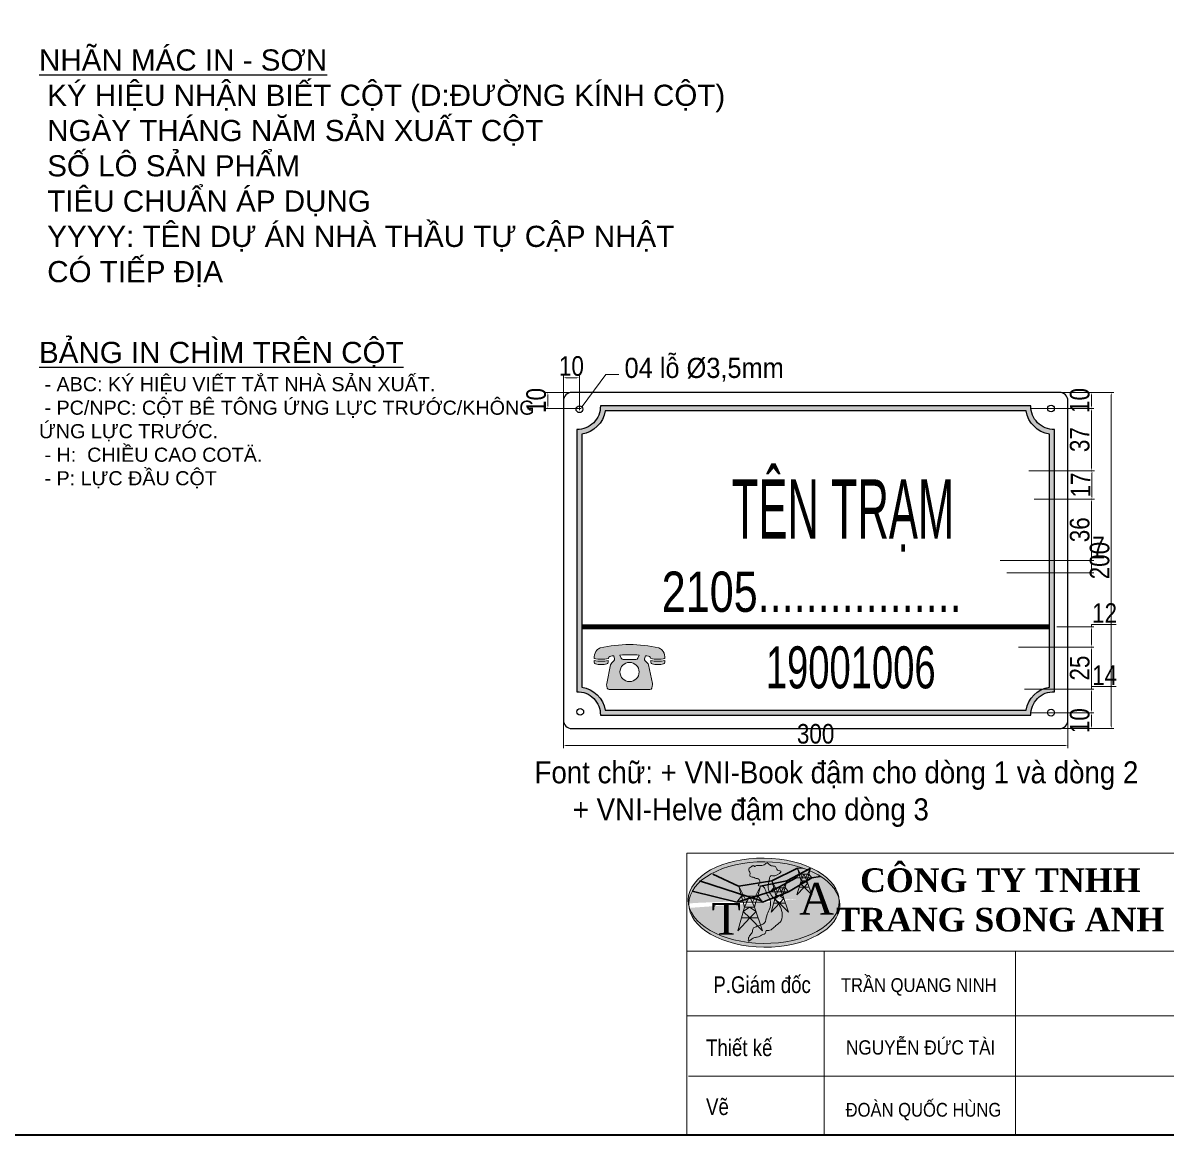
# Model space of a CAD drawing. Header units: millimetres. Extents: x 330554 to 656471, y 11007 to 130943.
# Drawn here: x 516710 to 523711, y 45325 to 52138 of the extents above; entities that cross this region are included whole.
import ezdxf
from ezdxf.enums import TextEntityAlignment as Align

# ---------------------------------------------------------------- set-up
doc = ezdxf.new("R2010")
doc.units = ezdxf.units.MM
doc.header["$LTSCALE"] = 6
for name, color, linetype, lineweight in [('Co ban', 3, 'Continuous', 13), ('DIM', 4, 'Continuous', 13), ('Duongcoban', 4, 'Continuous', 30), ('Khung', 7, 'Continuous', 20), ('Khung ten', 7, 'Continuous', 20), ('Netcoban', 4, 'Continuous', 25), ('netlonkhungten', 32, 'Continuous', 35), ('Text', 7, 'Continuous', 13)]:
    doc.layers.add(name, color=color, linetype=linetype, lineweight=lineweight)
doc.styles.get("Standard").update_dxf_attribs({"font": 'VHELVCN.TTF', "height": 120})
doc.styles.add('VN', font='VHELVEN.TTF')
doc.styles.add('VNI-Book', font='VBOOKMB.TTF')
doc.styles.add('VNI-HELVE', font='VHELVEN.TTF', dxfattribs={"width": 0.9})
doc.styles.add('VNI-Helve-B', font='VHELVEB.TTF', dxfattribs={"width": 0.8})
doc.styles.add('VNI-Time', font='VTIMESN.TTF', dxfattribs={"width": 0.9})
doc.dimstyles.new('D10', dxfattribs={"dimtxt": 15, "dimasz": 15, "dimexe": 5, "dimexo": 10, "dimgap": 5, "dimtad": 1, "dimtoh": 1, "dimdec": 0, "dimdsep": 46, "dimtxsty": 'VNI-HELVE', "dimcen": 250, "dimclrd": 256, "dimclre": 256, "dimclrt": 7, "dimadec": 0, "dimazin": 0, "dimtfac": 1, "dimtdec": 0, "dimtmove": 0, "dimatfit": 1, "dimfxl": 1, "dimtolj": 1, "dimtzin": 0, "dimlwd": -1, "dimlwe": -1, "dimarcsym": 0})
doc.dimstyles.new('ISO-5', dxfattribs={"dimtxt": 6, "dimasz": 15, "dimexe": 15, "dimexo": 15, "dimgap": 10, "dimtad": 1, "dimtoh": 1, "dimdec": 1, "dimlfac": 0.166667, "dimtxsty": 'Standard', "dimcen": 25, "dimclrd": 7, "dimclre": 7, "dimadec": 0, "dimazin": 0, "dimtfac": 1, "dimtdec": 1, "dimtmove": 0, "dimatfit": 3, "dimfxl": 1, "dimlwd": 0, "dimlwe": 0, "dimarcsym": 0})

# ---------------------------------------------------------------- blocks, each defined once
blk = doc.blocks.new('*D14')
at = {"layer": 'Defpoints', "color": 0, "transparency": 16777216}
for p in [(519924.9, 49874.4), (520071.6, 49874.4), (520143.7, 49776.6)]:
    blk.add_point(p, dxfattribs=at)
at = {"layer": 'Netcoban', "color": 7, "lineweight": 0, "transparency": 16777216}
for p, q in [((520056.6, 49874.4), (519909.9, 49874.4)), ((519924.9, 49791.6), (519924.9, 49859.4)), ((520128.7, 49776.6), (519909.9, 49776.6))]:
    blk.add_line(p, q, dxfattribs=at)
at = {"layer": 'Netcoban', "color": 7, "transparency": 16777216}
for points in [[(519922.4, 49859.4), (519927.4, 49859.4), (519924.9, 49874.4)], [(519922.4, 49791.6), (519927.4, 49791.6), (519924.9, 49776.6)]]:
    blk.add_solid(points, dxfattribs=at)
at = {"layer": 'Netcoban', "color": 0, "transparency": 16777216, "insert": (519853.6, 49825.5), "char_height": 120, "attachment_point": 5, "rotation": 90}
blk.add_mtext('10', dxfattribs=at)
blk = doc.blocks.new('*D15')
at = {"layer": 'Defpoints', "color": 0, "transparency": 16777216}
for p in [(520020.1, 49964.5), (520020.1, 49822.9), (520118, 49750.9)]:
    blk.add_point(p, dxfattribs=at)
at = {"layer": 'Netcoban', "color": 7, "lineweight": 0, "transparency": 16777216}
for p, q in [((520020.1, 49837.9), (520020.1, 49979.5)), ((520103, 49964.5), (520035.1, 49964.5)), ((520118, 49765.9), (520118, 49979.5))]:
    blk.add_line(p, q, dxfattribs=at)
at = {"layer": 'Netcoban', "color": 7, "transparency": 16777216}
for points in [[(520035.1, 49967), (520035.1, 49962), (520020.1, 49964.5)], [(520103, 49967), (520103, 49962), (520118, 49964.5)]]:
    blk.add_solid(points, dxfattribs=at)
at = {"layer": 'Netcoban', "color": 0, "transparency": 16777216, "insert": (520069, 50035.8), "char_height": 120, "attachment_point": 5}
blk.add_mtext('10', dxfattribs=at)
blk = doc.blocks.new('*D16')
at = {"layer": 'Defpoints', "color": 0, "transparency": 16777216}
for p in [(520020.1, 47866.7), (523108.9, 47866.7), (520020.1, 47711.6)]:
    blk.add_point(p, dxfattribs=at)
at = {"layer": 'Netcoban', "color": 7, "lineweight": 0, "transparency": 16777216}
for p, q in [((520020.1, 47851.7), (520020.1, 47696.6)), ((523108.9, 47851.7), (523108.9, 47696.6)), ((523093.9, 47711.6), (520035.1, 47711.6))]:
    blk.add_line(p, q, dxfattribs=at)
at = {"layer": 'Netcoban', "color": 7, "transparency": 16777216}
for points in [[(520035.1, 47714.1), (520035.1, 47709.1), (520020.1, 47711.6)], [(523093.9, 47714.1), (523093.9, 47709.1), (523108.9, 47711.6)]]:
    blk.add_solid(points, dxfattribs=at)
at = {"layer": 'Netcoban', "color": 0, "transparency": 16777216, "insert": (521564.5, 47782.9), "char_height": 120, "attachment_point": 5}
blk.add_mtext('300', dxfattribs=at)
blk = doc.blocks.new('*D17')
at = {"layer": 'Defpoints', "color": 0, "transparency": 16777216}
for p in [(523104.8, 49874.4), (523104.8, 47815.2), (523375.1, 47815.2)]:
    blk.add_point(p, dxfattribs=at)
at = {"layer": 'Netcoban', "color": 7, "lineweight": 0, "transparency": 16777216}
for p, q in [((523119.8, 49874.4), (523390.1, 49874.4)), ((523375.1, 49859.4), (523375.1, 47830.2)), ((523119.8, 47815.2), (523390.1, 47815.2))]:
    blk.add_line(p, q, dxfattribs=at)
at = {"layer": 'Netcoban', "color": 7, "transparency": 16777216}
for points in [[(523372.6, 49859.4), (523377.6, 49859.4), (523375.1, 49874.4)], [(523372.6, 47830.2), (523377.6, 47830.2), (523375.1, 47815.2)]]:
    blk.add_solid(points, dxfattribs=at)
at = {"layer": 'Netcoban', "color": 0, "transparency": 16777216, "insert": (523303.8, 48844.8), "char_height": 120, "attachment_point": 5, "rotation": 90}
blk.add_mtext('200', dxfattribs=at)
blk = doc.blocks.new('*D18')
at = {"layer": 'Defpoints', "color": 0, "transparency": 16777216}
for p in [(522864.7, 47913), (523053.3, 47815.2), (523253.4, 47815.2)]:
    blk.add_point(p, dxfattribs=at)
at = {"layer": 'Netcoban', "color": 7, "lineweight": 0, "transparency": 16777216}
for p, q in [((522879.7, 47913), (523268.4, 47913)), ((523253.4, 47898), (523253.4, 47830.2)), ((523068.3, 47815.2), (523268.4, 47815.2))]:
    blk.add_line(p, q, dxfattribs=at)
at = {"layer": 'Netcoban', "color": 7, "transparency": 16777216}
for points in [[(523250.9, 47898), (523255.9, 47898), (523253.4, 47913)], [(523250.9, 47830.2), (523255.9, 47830.2), (523253.4, 47815.2)]]:
    blk.add_solid(points, dxfattribs=at)
at = {"layer": 'Netcoban', "color": 0, "transparency": 16777216, "insert": (523182.1, 47864.1), "char_height": 120, "attachment_point": 5, "rotation": 90}
blk.add_mtext('10', dxfattribs=at)
blk = doc.blocks.new('*D19')
at = {"layer": 'Defpoints', "color": 0, "transparency": 16777216}
for p in [(522827.6, 48057.5), (523253.4, 48057.5), (522866.7, 47913)]:
    blk.add_point(p, dxfattribs=at)
at = {"layer": 'Netcoban', "color": 7, "lineweight": 0, "transparency": 16777216}
for p, q in [((522842.6, 48057.5), (523268.4, 48057.5)), ((523253.4, 48057.5), (523253.4, 48072.5)), ((523253.4, 48072.5), (523404.9, 48072.5)), ((523253.4, 47928), (523253.4, 48042.5)), ((522881.7, 47913), (523268.4, 47913))]:
    blk.add_line(p, q, dxfattribs=at)
at = {"layer": 'Netcoban', "color": 7, "transparency": 16777216}
for points in [[(523250.9, 48042.5), (523255.9, 48042.5), (523253.4, 48057.5)], [(523250.9, 47928), (523255.9, 47928), (523253.4, 47913)]]:
    blk.add_solid(points, dxfattribs=at)
at = {"layer": 'Netcoban', "color": 0, "transparency": 16777216, "insert": (523334.1, 48142.5), "char_height": 120, "attachment_point": 5}
blk.add_mtext('14', dxfattribs=at)
blk = doc.blocks.new('*D20')
at = {"layer": 'Defpoints', "color": 0, "transparency": 16777216}
for p in [(522791.6, 48314.9), (522878.6, 48057.5), (523253.4, 48057.5)]:
    blk.add_point(p, dxfattribs=at)
at = {"layer": 'Netcoban', "color": 7, "lineweight": 0, "transparency": 16777216}
for p, q in [((522806.6, 48314.9), (523268.4, 48314.9)), ((523253.4, 48299.9), (523253.4, 48072.5)), ((522893.6, 48057.5), (523268.4, 48057.5))]:
    blk.add_line(p, q, dxfattribs=at)
at = {"layer": 'Netcoban', "color": 7, "transparency": 16777216}
for points in [[(523250.9, 48299.9), (523255.9, 48299.9), (523253.4, 48314.9)], [(523250.9, 48072.5), (523255.9, 48072.5), (523253.4, 48057.5)]]:
    blk.add_solid(points, dxfattribs=at)
at = {"layer": 'Netcoban', "color": 0, "transparency": 16777216, "insert": (523182.1, 48186.2), "char_height": 120, "attachment_point": 5, "rotation": 90}
blk.add_mtext('25', dxfattribs=at)
blk = doc.blocks.new('*D21')
at = {"layer": 'Defpoints', "color": 0, "transparency": 16777216}
for p in [(523026.6, 48438.4), (523253.4, 48438.4), (522852.5, 48314.9)]:
    blk.add_point(p, dxfattribs=at)
at = {"layer": 'Netcoban', "color": 7, "lineweight": 0, "transparency": 16777216}
for p, q in [((523253.4, 48438.4), (523253.4, 48453.4)), ((523253.4, 48453.4), (523404.2, 48453.4)), ((523041.6, 48438.4), (523268.4, 48438.4)), ((523253.4, 48329.9), (523253.4, 48423.4)), ((522867.5, 48314.9), (523268.4, 48314.9))]:
    blk.add_line(p, q, dxfattribs=at)
at = {"layer": 'Netcoban', "color": 7, "transparency": 16777216}
for points in [[(523250.9, 48423.4), (523255.9, 48423.4), (523253.4, 48438.4)], [(523250.9, 48329.9), (523255.9, 48329.9), (523253.4, 48314.9)]]:
    blk.add_solid(points, dxfattribs=at)
at = {"layer": 'Netcoban', "color": 0, "transparency": 16777216, "insert": (523333.8, 48523.4), "char_height": 120, "attachment_point": 5}
blk.add_mtext('12', dxfattribs=at)
blk = doc.blocks.new('*D22')
at = {"layer": 'Defpoints', "color": 0, "transparency": 16777216}
for p in [(522678.9, 48846.1), (523253.4, 48846.1), (522721.3, 48769.8)]:
    blk.add_point(p, dxfattribs=at)
at = {"layer": 'Netcoban', "color": 7, "lineweight": 0, "transparency": 16777216}
for p, q in [((522693.9, 48846.1), (523268.4, 48846.1)), ((523253.4, 48846.1), (523253.4, 48861.1)), ((523253.4, 48861.1), (523329.3, 48861.1)), ((523253.4, 48784.8), (523253.4, 48831.1)), ((522736.3, 48769.8), (523268.4, 48769.8))]:
    blk.add_line(p, q, dxfattribs=at)
at = {"layer": 'Netcoban', "color": 7, "transparency": 16777216}
for points in [[(523250.9, 48831.1), (523255.9, 48831.1), (523253.4, 48846.1)], [(523250.9, 48784.8), (523255.9, 48784.8), (523253.4, 48769.8)]]:
    blk.add_solid(points, dxfattribs=at)
at = {"layer": 'Netcoban', "color": 0, "transparency": 16777216, "insert": (523296.4, 48931.1), "char_height": 120, "attachment_point": 5}
blk.add_mtext('7', dxfattribs=at)
blk = doc.blocks.new('*D23')
at = {"layer": 'Defpoints', "color": 0, "transparency": 16777216}
for p in [(522907.9, 49220.7), (522898.9, 48846.1), (523253.4, 48846.1)]:
    blk.add_point(p, dxfattribs=at)
at = {"layer": 'Netcoban', "color": 7, "lineweight": 0, "transparency": 16777216}
for p, q in [((522922.9, 49220.7), (523268.4, 49220.7)), ((523253.4, 49205.7), (523253.4, 48861.1)), ((522913.9, 48846.1), (523268.4, 48846.1))]:
    blk.add_line(p, q, dxfattribs=at)
at = {"layer": 'Netcoban', "color": 7, "transparency": 16777216}
for points in [[(523250.9, 49205.7), (523255.9, 49205.7), (523253.4, 49220.7)], [(523250.9, 48861.1), (523255.9, 48861.1), (523253.4, 48846.1)]]:
    blk.add_solid(points, dxfattribs=at)
at = {"layer": 'Netcoban', "color": 0, "transparency": 16777216, "insert": (523182.1, 49033.4), "char_height": 120, "attachment_point": 5, "rotation": 90}
blk.add_mtext('36', dxfattribs=at)
blk = doc.blocks.new('*D24')
at = {"layer": 'Defpoints', "color": 0, "transparency": 16777216}
for p in [(523053.3, 49874.4), (523253.4, 49874.4), (522864.7, 49776.6)]:
    blk.add_point(p, dxfattribs=at)
at = {"layer": 'Netcoban', "color": 7, "lineweight": 0, "transparency": 16777216}
for p, q in [((523068.3, 49874.4), (523268.4, 49874.4)), ((523253.4, 49791.6), (523253.4, 49859.4)), ((522879.7, 49776.6), (523268.4, 49776.6))]:
    blk.add_line(p, q, dxfattribs=at)
at = {"layer": 'Netcoban', "color": 7, "transparency": 16777216}
for points in [[(523250.9, 49859.4), (523255.9, 49859.4), (523253.4, 49874.4)], [(523250.9, 49791.6), (523255.9, 49791.6), (523253.4, 49776.6)]]:
    blk.add_solid(points, dxfattribs=at)
at = {"layer": 'Netcoban', "color": 0, "transparency": 16777216, "insert": (523182.1, 49825.5), "char_height": 120, "attachment_point": 5, "rotation": 90}
blk.add_mtext('10', dxfattribs=at)
blk = doc.blocks.new('*D25')
at = {"layer": 'Defpoints', "color": 0, "transparency": 16777216}
for p in [(522897.8, 49776.6), (523026.6, 49394.8), (523253.4, 49394.8)]:
    blk.add_point(p, dxfattribs=at)
at = {"layer": 'Netcoban', "color": 7, "lineweight": 0, "transparency": 16777216}
for p, q in [((522912.8, 49776.6), (523268.4, 49776.6)), ((523253.4, 49761.6), (523253.4, 49409.8)), ((523041.6, 49394.8), (523268.4, 49394.8))]:
    blk.add_line(p, q, dxfattribs=at)
at = {"layer": 'Netcoban', "color": 7, "transparency": 16777216}
for points in [[(523250.9, 49761.6), (523255.9, 49761.6), (523253.4, 49776.6)], [(523250.9, 49409.8), (523255.9, 49409.8), (523253.4, 49394.8)]]:
    blk.add_solid(points, dxfattribs=at)
at = {"layer": 'Netcoban', "color": 0, "transparency": 16777216, "insert": (523182.1, 49585.7), "char_height": 120, "attachment_point": 5, "rotation": 90}
blk.add_mtext('37', dxfattribs=at)
blk = doc.blocks.new('Dien thoai')
h = blk.add_hatch(color=256)
h.paths.add_polyline_path([(16.17, 10.84, 0.131236), (14.52, 11.9, 0.115364), (-14.52, 11.9, 0.131236), (-16.17, 10.84, 0.157666), (-17.5, 7.54, 0.051377), (-17.5, 6.73, 0.125415), (-10.5, 6.73, -0.119197), (-10.24, 7.34, -0.193234), (-9.33, 7.83, -0.006378), (-7.85, 8.05), (-7.43, 6.57, -0.278555), (-7.71, 5.57), (-8.79, 4.56, 0.152404), (-9.37, 3.52), (-11.32, -5.64, 0.116075), (-11.29, -7.02), (-11.02, -8.07, 0.320546), (-10.07, -8.75), (0, -8.75), (10.07, -8.75, 0.320546), (11.02, -8.07), (11.29, -7.02, 0.116075), (11.32, -5.64), (9.37, 3.52, 0.152404), (8.79, 4.56), (7.71, 5.57, -0.278555), (7.43, 6.57), (7.85, 8.05, -0.006596), (9.38, 7.82, -0.183656), (10.24, 7.34, -0.119197), (10.5, 6.73, 0.125415), (17.5, 6.73, 0.051377), (17.5, 7.54, 0.157666)])
h.paths.add_polyline_path([(4.75, 8.38), (4.07, 6.9, -0.312236), (3.13, 6.25), (0, 6.25), (-3.13, 6.25, -0.312236), (-4.07, 6.9), (-4.75, 8.38, -0.040436)], flags=16)
h.paths.add_polyline_path([(4.75, 0, -1), (-4.75, 0, -1)], flags=16)
h.paths.add_polyline_path([(-10.52, 5.04, 0.01637), (-10.53, 5.76, -0.1342), (-17.53, 5.76, 0.01637), (-17.54, 5.04, 0.135499), (-17.34, 4.39, 0.180876), (-16.9, 4.05, 0.125246), (-11.17, 4.05, 0.180876), (-10.73, 4.39, 0.135499)])
h.paths.add_polyline_path([(17.54, 5.04, 0.01637), (17.53, 5.76, -0.1342), (10.53, 5.76, 0.01637), (10.52, 5.04, 0.135499), (10.73, 4.39, 0.180876), (11.17, 4.05, 0.125246), (16.9, 4.05, 0.180876), (17.34, 4.39, 0.135499)])
for points in [[(-14.52, 11.9, 0.131236), (-16.17, 10.84, 3.889554)], [(-14.52, 11.9, -0.115364), (14.52, 11.9, -3.211231)], [(14.52, 11.9, -0.131236), (16.17, 10.84, -3.889554)], [(-17.54, 5.04, -0.01637), (-17.53, 5.76, 17.358054)], [(-17.53, 5.76, 0.1342), (-10.53, 5.76, 0.125415)], [(-17.5, 7.54, 0.051377), (-17.5, 6.73, -0.943689)], [(-16.17, 10.84, 0.157666), (-17.5, 7.54, 1.031137)], [(-17.5, 6.73, 0.125415), (-10.5, 6.73, -0.025755)], [(0, -8.75), (-10.07, -8.75, -0.320546), (-11.02, -8.07), (-11.29, -7.02, -0.116075), (-11.32, -5.64), (-9.37, 3.52, -0.152404), (-8.79, 4.56), (-7.71, 5.57, 0.278555), (-7.43, 6.57), (-7.85, 8.05)], [(-10.52, 5.04, 0.01637), (-10.53, 5.76, -17.358054)], [(-10.24, 7.34, 0.119197), (-10.5, 6.73, 0.157666)], [(-10.24, 7.34, -0.193234), (-9.33, 7.83, -0.249698)], [(-9.33, 7.83, -0.006378), (-7.85, 8.05, -0.006378)], [(-4.75, 8.38, -0.040436), (4.75, 8.38)], [(0, 6.25), (-3.13, 6.25, -0.312236), (-4.07, 6.9), (-4.75, 8.38)], [(4.75, 8.38), (4.07, 6.9, -0.312236), (3.13, 6.25), (0, 6.25)], [(0, -8.75), (10.07, -8.75, 0.320546), (11.02, -8.07), (11.29, -7.02, 0.116075), (11.32, -5.64), (9.37, 3.52, 0.152404), (8.79, 4.56), (7.71, 5.57, -0.278555), (7.43, 6.57), (7.85, 8.05)], [(7.85, 8.05, -0.006596), (9.38, 7.82)], [(10.24, 7.34, 0.193234), (9.33, 7.83, 0.249698)], [(10.24, 7.34, -0.119197), (10.5, 6.73, -0.157666)], [(17.5, 6.73, -0.125415), (10.5, 6.73, 0.025755)], [(10.52, 5.04, -0.01637), (10.53, 5.76, 17.358054)], [(17.53, 5.76, -0.1342), (10.53, 5.76, -0.125415)], [(16.17, 10.84, -0.157666), (17.5, 7.54, -1.031137)], [(17.5, 7.54, -0.051377), (17.5, 6.73, 0.943689)], [(17.54, 5.04, 0.01637), (17.53, 5.76, -17.358054)], [(-17.34, 4.39, -0.135499), (-17.54, 5.04, -1.031137)], [(-16.9, 4.05, -0.180876), (-17.34, 4.39, -3.889554)], [(-11.17, 4.05, -0.125246), (-16.9, 4.05, -3.211231)], [(-11.17, 4.05, 0.180876), (-10.73, 4.39, 3.889554)], [(-10.73, 4.39, 0.135499), (-10.52, 5.04, 1.031137)], [(10.73, 4.39, -0.135499), (10.52, 5.04, -1.031137)], [(11.17, 4.05, -0.180876), (10.73, 4.39, -3.889554)], [(11.17, 4.05, 0.125246), (16.9, 4.05, 3.211231)], [(16.9, 4.05, 0.180876), (17.34, 4.39, 3.889554)], [(17.34, 4.39, 0.135499), (17.54, 5.04, 1.031137)]]:
    blk.add_lwpolyline(points, format="xyb")
blk.add_circle((0, 0), 4.75)
blk = doc.blocks.new('*D26')
at = {"layer": 'Defpoints', "color": 0, "transparency": 16777216}
for p in [(522855.7, 49394.8), (523256.5, 49394.8), (522888.1, 49220.7)]:
    blk.add_point(p, dxfattribs=at)
at = {"layer": 'Netcoban', "color": 7, "lineweight": 0, "transparency": 16777216}
for p, q in [((522870.7, 49394.8), (523271.5, 49394.8)), ((523256.5, 49235.7), (523256.5, 49379.8)), ((522903.1, 49220.7), (523271.5, 49220.7))]:
    blk.add_line(p, q, dxfattribs=at)
at = {"layer": 'Netcoban', "color": 7, "transparency": 16777216}
for points in [[(523254, 49379.8), (523259, 49379.8), (523256.5, 49394.8)], [(523254, 49235.7), (523259, 49235.7), (523256.5, 49220.7)]]:
    blk.add_solid(points, dxfattribs=at)
at = {"layer": 'Netcoban', "color": 0, "transparency": 16777216, "insert": (523186.5, 49307.7), "char_height": 120, "attachment_point": 5, "rotation": 90}
blk.add_mtext('17', dxfattribs=at)
blk = doc.blocks.new('COTLOGO')
at = {"layer": 'Khung'}
for p, q in [((31212.1, 146981.8), (31220.3, 146966)), ((31216.6, 146966), (31212.1, 146981.8)), ((31238.4, 146966.1), (31246.5, 146981.8)), ((31246.5, 146981.8), (31242.1, 146966.5)), ((31246.5, 146981.8), (31242.1, 146966.5)), ((31209, 146956.8), (31216.6, 146966)), ((31219.3, 146956.8), (31209, 146956.8)), ((31220.3, 146966), (31216.6, 146966)), ((31219.3, 146956.8), (31216.6, 146966)), ((31225, 146956.8), (31219.3, 146956.8)), ((31221.5, 146949), (31219.3, 146956.8)), ((31220.3, 146966), (31238.6, 146966.4)), ((31220.3, 146966), (31225, 146956.8)), ((31229.3, 146966.2), (31221.5, 146949)), ((31225, 146956.8), (31233.6, 146956.8)), ((31237.1, 146949), (31229.3, 146966.2)), ((31233.6, 146956.8), (31238.4, 146966.1)), ((31233.6, 146956.8), (31239.3, 146956.8)), ((31239.3, 146956.8), (31237.1, 146949)), ((31238.6, 146966.4), (31242.1, 146966.5)), ((31242.1, 146966.5), (31239.3, 146956.8)), ((31249.6, 146956.8), (31239.3, 146956.8)), ((31242.1, 146966.5), (31249.6, 146956.8)), ((31221.5, 146949), (31210.6, 146911.5)), ((31229.3, 146949), (31219.3, 146941.7)), ((31219.3, 146941.7), (31229.7, 146931.8)), ((31237.1, 146949), (31221.5, 146949)), ((31239.4, 146942.1), (31229.3, 146949)), ((31229.7, 146931.8), (31239.4, 146942.1)), ((31249.6, 146911.5), (31237.1, 146949)), ((31210.6, 146911.5), (31229.7, 146931.8)), ((31216.5, 146931.8), (31242.8, 146931.8)), ((31229.7, 146931.8), (31249.6, 146911.5))]:
    blk.add_line(p, q, dxfattribs=at)
blk.add_lwpolyline([(31237.1, 146949), (31229.3, 146966.2), (31221.5, 146949)], dxfattribs=at)
blk = doc.blocks.new('LOGOTRANGSONGANH')
at = {"layer": 'Duongcoban'}
h = blk.add_hatch(color=2, dxfattribs=at)
edge = h.paths.add_edge_path()
edge.add_ellipse((31307.7, 148603.9), major_axis=(-401.5, 4.4), ratio=0.565575, start_angle=-176.76663, end_angle=8.26912)
edge.add_line((30908.8, 148589.6), (30909.5, 148589.8))
edge.add_ellipse((31311, 148584), major_axis=(-401.5, 4.4), ratio=0.565575, start_angle=235.14402, end_angle=359.62254, ccw=False)
edge.add_line((31542.5, 148767.8), (31555.4, 148774.6))
edge.add_line((31555.4, 148774.6), (31556.7, 148777))
edge.add_line((31556.7, 148777), (31552.8, 148763.5))
edge.add_ellipse((31311, 148584), major_axis=(-401.5, 4.4), ratio=0.565575, start_angle=188.26912, end_angle=233.32082, ccw=False)
at = {"layer": 'Khung ten'}
h = blk.add_hatch(color=256, dxfattribs=at)
edge = h.paths.add_edge_path()
edge.add_ellipse((31311, 148584), major_axis=(-401.5, 4.4), ratio=0.565575, start_angle=188.26912, end_angle=359.62254, ccw=False)
edge.add_ellipse((31307.7, 148603.9), major_axis=(-401.5, 4.4), ratio=0.565575, start_angle=-176.76663, end_angle=8.26912)
edge.add_line((30908.8, 148589.6), (30909.5, 148589.8))
h = blk.add_hatch(color=256, dxfattribs=at)
edge = h.paths.add_edge_path()
edge.add_ellipse((31307.7, 148603.9), major_axis=(-401.5, 4.4), ratio=0.565575, start_angle=8.26912, end_angle=183.23337, ccw=False)
edge.add_ellipse((31311, 148584), major_axis=(-401.5, 4.4), ratio=0.565575, start_angle=3.23337, end_angle=188.26912)
h = blk.add_hatch(color=256, dxfattribs=at)
edge = h.paths.add_edge_path()
edge.add_ellipse((31307.7, 148603.9), major_axis=(-401.5, 4.4), ratio=0.565575, start_angle=8.26912, end_angle=183.23337, ccw=False)
edge.add_ellipse((31311, 148584), major_axis=(-401.5, 4.4), ratio=0.565575, start_angle=3.23337, end_angle=188.26912)
at = {"layer": 'Text'}
h = blk.add_hatch(color=256, dxfattribs=at)
h.set_gradient(color1=(0, 0, 255), one_color=1, tint=1)
edge = h.paths.add_edge_path()
edge.add_ellipse((31307.7, 148603.9), major_axis=(-401.5, 4.4), ratio=0.565575, start_angle=-176.76663, end_angle=8.26912)
edge.add_line((30908.8, 148589.6), (30909.5, 148589.8))
edge.add_ellipse((31311, 148584), major_axis=(-401.5, 4.4), ratio=0.565575, start_angle=235.14402, end_angle=359.62254, ccw=False)
edge.add_line((31542.5, 148767.8), (31555.4, 148774.6))
edge.add_line((31555.4, 148774.6), (31556.7, 148777))
edge.add_line((31556.7, 148777), (31552.8, 148763.5))
edge.add_ellipse((31311, 148584), major_axis=(-401.5, 4.4), ratio=0.565575, start_angle=188.26912, end_angle=233.32082, ccw=False)
edge = h.paths.add_edge_path()
edge.add_ellipse((31311, 148584), major_axis=(-401.5, 4.4), ratio=0.565575, start_angle=3.23337, end_angle=188.26912)
edge.add_ellipse((31307.7, 148603.9), major_axis=(-401.5, 4.4), ratio=0.565575, start_angle=8.26912, end_angle=183.23337, ccw=False)
h = blk.add_hatch(color=256, dxfattribs=at)
edge = h.paths.add_edge_path()
edge.add_spline(control_points=[(31279.9, 148791.4), (31283.4, 148791.8), (31295.3, 148793), (31313.1, 148790.9), (31323.4, 148810.8), (31337.4, 148796.4), (31350.8, 148787.1), (31371.9, 148791.4), (31374.9, 148771.1), (31385.9, 148763.4), (31413.3, 148762.3), (31371.5, 148729.4), (31343.7, 148741.8), (31332.6, 148703.2), (31327.1, 148670.8), (31343.4, 148638.6), (31359.3, 148619.3), (31378.1, 148601.9), (31395.9, 148574.6), (31407.7, 148541.4), (31408, 148495.7), (31374.7, 148474.5), (31353.3, 148453.3), (31335.3, 148442.5), (31318.6, 148447.2), (31320.8, 148426.5), (31298.6, 148424.6), (31285.2, 148413.6), (31273.9, 148411.1), (31264.6, 148408.4), (31254.7, 148408.1), (31243.9, 148400.6), (31237, 148393.9), (31223.3, 148386.5), (31227.5, 148398.4), (31225.2, 148405), (31230.4, 148409.7), (31231.6, 148422.1), (31250.3, 148432), (31246.5, 148457.6), (31270.8, 148467.7), (31291, 148473.3), (31320.7, 148486.8), (31319.7, 148524.4), (31341.9, 148559.4), (31348.7, 148603.4), (31326, 148635.2), (31316.7, 148659.3), (31308.4, 148685.3), (31269.6, 148678.7), (31287.9, 148696.8), (31287.8, 148710.2), (31280.9, 148721.7), (31266.5, 148721.2), (31255, 148730.6), (31227.7, 148731.3), (31240.1, 148753.8), (31222.9, 148768.5), (31235, 148781.8), (31243.7, 148784.8), (31248.4, 148791.4), (31256.5, 148792.8), (31258.4, 148783.2), (31263.4, 148790.3), (31270.6, 148791.3), (31276.6, 148791.4), (31279.9, 148791.4)], knot_values=[0, 0, 0, 0, 10.773567, 36.453253, 45.467944, 66.304528, 75.394476, 97.72162, 113.438285, 125.691122, 137.561709, 178.241766, 199.70113, 215.454863, 279.050772, 301.404412, 320.192795, 354.292474, 377.700084, 416.933464, 461.046809, 499.368775, 526.36929, 553.493597, 559.326846, 568.25424, 596.840814, 609.577735, 620.601304, 630.959304, 638.68193, 649.840298, 667.688051, 673.556752, 684.49326, 689.149317, 694.14707, 702.739777, 724.96225, 747.389868, 765.56329, 794.088827, 815.415753, 854.767285, 890.123291, 942.363889, 973.99518, 1003.178887, 1022.105113, 1049.27204, 1062.832724, 1076.02929, 1089.833819, 1096.09008, 1116.705884, 1137.436129, 1150.673139, 1174.702872, 1185.098835, 1197.262798, 1201.670622, 1209.468078, 1215.08546, 1219.532908, 1227.492771, 1237.449043, 1237.449043, 1237.449043, 1237.449043], degree=3, periodic=0)
at = {"color": 7}
blk.add_line((31487.9, 148776.7), (31513.4, 148779.4), dxfattribs=at)
at = {"layer": 'Duongcoban', "color": 2}
for p, q in [((31174.4, 148681.3), (31037.8, 148745.7)), ((31342.8, 148650.6), (31480.7, 148726.3)), ((31350.2, 148709.8), (31487, 148777)), ((31431.5, 148709.8), (31555.4, 148774.6)), ((31438.9, 148650.6), (31563, 148726.3)), ((31563, 148726.3), (31608.3, 148733.1)), ((31299.6, 148601.7), (30966.6, 148709.8)), ((31174.6, 148681.4), (31350.2, 148709.8)), ((31290.7, 148681.4), (31431.5, 148709.8)), ((31164.1, 148596.9), (30927.1, 148654.6)), ((31164.1, 148596.9), (31342.8, 148650.6)), ((31301.3, 148596.9), (31438.9, 148650.6))]:
    blk.add_line(p, q, dxfattribs=at)
at = {"layer": 'Text', "extrusion": (0, 0, -1)}
for centre in [(31307.7, 148603.9), (31311, 148584)]:
    blk.add_ellipse(centre, major_axis=(-401.5, 4.4), ratio=0.565575, dxfattribs=at)
at = {"layer": 'Text'}
blk.add_spline([(31279.9, 148791.4), (31290.6, 148792.2), (31315.7, 148797.8), (31321.7, 148804.6), (31340.1, 148794.9), (31347.9, 148790.2), (31369.8, 148785.5), (31377, 148771.6), (31386.9, 148764.4), (31398.5, 148761.6), (31366.2, 148736.9), (31344.7, 148736), (31338.1, 148721.7), (31334.8, 148658.2), (31344.7, 148638.2), (31356.3, 148623.4), (31379.5, 148598.4), (31392.4, 148578.8), (31405.1, 148541.8), (31400.7, 148497.9), (31372.9, 148471.5), (31352.4, 148454), (31326.7, 148445.2), (31320.9, 148445.5), (31318.8, 148436.8), (31295.3, 148420.6), (31284.3, 148414.1), (31273.7, 148410.9), (31263.6, 148408.7), (31256, 148407.5), (31246.3, 148402), (31232, 148391.3), (31226.5, 148389.2), (31226.4, 148400.1), (31226.2, 148404.8), (31228.9, 148408.9), (31231.9, 148417), (31245.7, 148434.4), (31251.4, 148456.1), (31266.8, 148465.7), (31293.7, 148475), (31312.1, 148485.9), (31323.5, 148523.5), (31337.3, 148556.1), (31341.5, 148608.2), (31326.9, 148636.2), (31315.6, 148663.2), (31305.1, 148678.9), (31278.7, 148685.3), (31285.7, 148696.9), (31286.5, 148710.1), (31278, 148720.9), (31271.7, 148721.7), (31252.3, 148728.7), (31233, 148736.2), (31235.1, 148749.2), (31228.4, 148772.3), (31234.8, 148780.4), (31245, 148787.1), (31248.1, 148790.2), (31255.9, 148790.2), (31259, 148785.5), (31262.5, 148788.4), (31270, 148791), (31279.9, 148791.4)], degree=3, dxfattribs=at)
at = {"layer": 'Duongcoban', "color": 2}
for p, xscale, yscale, zscale in [((-31811.2, -149302), 2.028000000002066, 2.028000000005704, 2.028000000000612), ((-74322.4, -348117), 3.380000000001019, 3.380000000004657, 3.380000000001019), ((-42497.7, -199049.1), 2.366000000001804, 2.36600000000908, 2.366000000000713)]:
    blk.add_blockref('COTLOGO', p, dxfattribs=dict(at, xscale=xscale, yscale=yscale, zscale=zscale))
at = {"layer": 'Text', "char_height": 169, "width": 2273.213, "attachment_point": 1}
for s, insert in [('{\\fTimes New Roman|b0|i0|c0|p18;A}', (31496.5, 148699.1)), ('{\\fTimes New Roman|b0|i0|c0|p18;T}', (31030.7, 148592.8))]:
    blk.add_mtext(s, dxfattribs=dict(at, insert=insert))

msp = doc.modelspace()

# ---------------------------------------------------------------- hatches: boundary and pattern name
h = msp.add_hatch(color=3)
h.paths.add_polyline_path([(523026.57, 49648.259, -0.43129597), (522882.768, 49792.061), (520246.308, 49792.061, -0.43129597), (520102.506, 49648.259), (520102.506, 48041.398, -0.43129597), (520246.308, 47897.597), (522882.768, 47897.597, -0.43129597), (523026.57, 48041.398)])
h.paths.add_polyline_path([(522995.682, 48070.222, 0.32448226), (522853.944, 47928.485), (520275.132, 47928.485, 0.32448226), (520133.394, 48070.222), (520133.394, 49619.435, 0.32448226), (520275.132, 49761.173), (522853.944, 49761.173, 0.32448226), (522995.682, 49619.435)], flags=16)

# ---------------------------------------------------------------- linework, layer by layer
msp.add_lwpolyline([(520071.618, 47815.229), (523057.458, 47815.229, 0.41421356), (523108.938, 47866.709), (523108.938, 49822.949, 0.41421356), (523057.458, 49874.429), (520071.618, 49874.429, 0.41421356), (520020.138, 49822.949), (520020.138, 47866.709, 0.41421356)], format="xyb", close=True)
at = {"color": 3}
for points in [[(522882.768, 47897.597, -0.43129597), (523026.57, 48041.398), (523026.57, 49648.259, -0.43129597), (522882.768, 49792.061), (520246.308, 49792.061, -0.43129597), (520102.506, 49648.259), (520102.506, 48041.398, -0.43129597), (520246.308, 47897.597)], [(522853.944, 47928.485, -0.32448226), (522995.682, 48070.222), (522995.682, 49619.435, -0.32448226), (522853.944, 49761.173), (520275.132, 49761.173, -0.32448226), (520133.394, 49619.435), (520133.394, 48070.222, -0.32448226), (520275.132, 47928.485)]]:
    msp.add_lwpolyline(points, format="xyb", close=True, dxfattribs=at)
at = {"color": 1}
for centre in [(520117.95, 49771.469), (523005.978, 49776.617), (520123.098, 47918.189), (523005.978, 47913.041)]:
    msp.add_circle(centre, 20.592, dxfattribs=at)
at = {"layer": 'Co ban', "const_width": 30.888}
msp.add_lwpolyline([(522996.382, 48438.24), (520134.094, 48438.24)], dxfattribs=at)
at = {"layer": 'Khung'}
for points in [[(527736.619, 45325.24), (527736.619, 47051.486), (520776.418, 47051.486), (520776.418, 45325.24)], [(521828.902, 47051.486), (527736.619, 47051.486)], [(520776.418, 46451.417), (527736.619, 46451.417)], [(521616.876, 45325.24), (521616.876, 46451.417)], [(522788.207, 45325.24), (522788.207, 46451.417)], [(520776.418, 46055.578), (523793.933, 46055.578)], [(520785.149, 45686.263), (527736.619, 45686.263)], [(520776.418, 45325.24), (527736.619, 45325.24)]]:
    msp.add_lwpolyline(points, dxfattribs=at)
at = {"layer": 'netlonkhungten'}
msp.add_lwpolyline([(510215.968, 58017.029), (527736.619, 58017.029), (527736.619, 45325.24), (510215.968, 45325.24)], close=True, dxfattribs=at)

# ---------------------------------------------------------------- block references
at = {"color": 0, "xscale": 1.151439183267939, "yscale": 1.151439185259369, "zscale": 1.151439184595582}
msp.add_blockref('LOGOTRANGSONGANH', (485197.69, -124347.35), dxfattribs=at)
at = {"layer": 'Co ban', "xscale": 12.35519999996177, "yscale": 12.35520000001998, "zscale": 12.3552}
msp.add_blockref('Dien thoai', (520424.91, 48162.283), dxfattribs=at)

# ---------------------------------------------------------------- texts
at = {"char_height": 86.4, "attachment_point": 4, "style": 'VN'}
for s, insert, width in [('{\\H1.5x;\\LNHAÕN MAÙC IN - SÔN\\P\\l KYÙ HIEÄU NHAÄN BIEÁT COÄT (D:ÑÖÔØNG KÍNH COÄT)\\P NGAØY THAÙNG NAÊM SAÛN XUAÁT COÄT\\P SOÁ LOÂ SAÛN PHAÅM\\P TIEÂU CHUAÅN AÙP DUÏNG\\P YYYY: TEÂN DÖÏ AÙN NHAØ THAÀU TÖÏ CAÄP NHAÄT \\P COÙ TIEÁP ÑÒA }', (516808.752, 51248.552), 4577.26178), ('{\\H1.5x;\\LBAÛNG IN CHÌM TREÂN COÄT}\\P - ABC: KYÙ HIEÄU VIEÁT TAÉT NHAØ SAÛN XUAÁT.\\P - PC/NPC: COÄT BEÂ TOÂNG ÖÙNG LÖÏC TRÖÔÙC/KHOÂNG ÖÙNG LÖÏC TRÖÔÙC. \\P - H:  CHIEÀU CAO COTÄ.\\P - P: LÖÏC ÑAÀU COÄT', (516808.752, 49735.704), 3069.88338)]:
    msp.add_mtext(s, dxfattribs=dict(at, insert=insert, width=width))
at = {"layer": 'Text', "style": 'VNI-HELVE', "width": 0.9}
for s, height, p in [('04 loã Þ3,5mm', 123.552, (520394.323, 49963.267)), ('Font chöõ: + VNI-Book ñaäm cho doøng 1 vaø doøng 2', 134.784, (519842.998, 47480.306)), ('+ VNI-Helve ñaäm cho doøng 3', 134.784, (520077.256, 47253.401))]:
    msp.add_text(s, height=height, dxfattribs=at).set_placement(p)
at = {"layer": 'Text'}
for s, height, style, width, p in [('TEÂN TRAÏM', 362.2994, 'VNI-Book', 0.55, (521731.908, 48979.759)), ('2105.................', 247.104, 'VNI-Book', 0.8, (521540.041, 48530.557)), ('19001006', 257.4, 'VNI-Helve-B', 0.65, (521779.481, 48061.939)), ('TRAÀN QUANG NINH', 84.3455, 'VNI-Time', 0.9, (522195.862, 46202.271)), ('NGUYEÃN ÑÖÙC TAØI', 87.49848, 'VNI-Time', 0.9, (522207.611, 45818.693)), ('ÑOAØN QUOÁC HUØNG', 84.3455, 'VNI-Time', 0.9, (522224.863, 45438.416))]:
    msp.add_text(s, height=height, dxfattribs=dict(at, style=style, width=width)).set_placement(p, align=Align.CENTER)
at = {"layer": 'Text', "style": 'VN'}
for s, insert, char_height, width, attachment_point in [('{\\fTimes New Roman|b1|i0|c0|p18;CÔNG TY TNHH\\PTRANG SONG ANH}', (522695.193, 46959.785), 145.08932, 2546.3175, 2), ('{\\fArial|b0|i0|c0|p34;\\W0.8;P.\\fArial|b0|i0|c238|p34;G\\fArial|b0|i0|c0|p34;iám\\fArial|b0|i0|c238|p34; đ\\fArial|b0|i0|c0|p34;ốc}', (520938.01, 46246.022), 102.266643, 1141.10213, 4), ('{\\fArial|b0|i0|c238|p34;\\W0.8;Thi\\fArial|b0|i0|c0|p34;ết kế }', (520893.448, 45859.89), 102.26664, 1141.10213, 4), ('{\\fArial|b0|i0|c0|p34;\\W0.8;Vẽ}', (520893.448, 45498.867), 102.26664, 1141.10213, 4)]:
    msp.add_mtext(s, dxfattribs=dict(at, insert=insert, char_height=char_height, width=width, attachment_point=attachment_point))

# ---------------------------------------------------------------- dimensions: what is measured, and where the dimension line sits
at = {"layer": 'Netcoban'}
for base, p1, p2, angle, text, picture, middle in [((520020.138, 49964.547), (520117.95, 49750.877), (520020.138, 49822.949), 180, '10', '*D15', (520069.044, 49964.547)), ((519924.86, 49874.429), (520143.69, 49776.617), (520071.618, 49874.429), 90, '10', '*D14', (519924.86, 49825.523)), ((523253.414, 49874.429), (522864.714, 49776.617), (523053.305, 49874.429), 90, '10', '*D24', (523253.414, 49825.523)), ((523375.121, 47815.229), (523104.785, 49874.429), (523104.785, 47815.229), 270, '200', '*D17', (523375.121, 48844.829)), ((523253.414, 47815.229), (522864.714, 47913.041), (523053.305, 47815.229), 270, '10', '*D18', (523253.414, 47864.135)), ((520020.138, 47711.61), (523108.938, 47866.709), (520020.138, 47866.709), 180, '300', '*D16', (521564.538, 47711.61))]:
    dim = msp.add_linear_dim(base=base, p1=p1, p2=p2, angle=angle, text=text, dimstyle='ISO-5', dxfattribs=at)
    dim.commit()
    dim.dimension.update_dxf_attribs({"geometry": picture, "text_midpoint": middle, "dimtype": 160})
for base, p1, p2, angle, text, picture, middle in [((523253.414, 49394.766), (522897.765, 49776.617), (523026.57, 49394.766), 270, '37', '*D25', (523182.134, 49585.691)), ((523256.549, 49394.766), (522888.095, 49220.665), (522855.744, 49394.766), 90, '17', '*D26', (523186.549, 49307.715)), ((523253.414, 48846.139), (522907.884, 49220.665), (522898.865, 48846.139), 270, '36', '*D23', (523182.134, 49033.402)), ((523253.414, 48846.139), (522721.342, 48769.839), (522678.88, 48846.139), 90, '7', '*D22', (523296.374, 48931.139)), ((523253.414, 48438.414), (522852.473, 48314.862), (523026.57, 48438.414), 90, '12', '*D21', (523333.814, 48523.414)), ((523253.414, 48057.462), (522791.599, 48314.862), (522878.556, 48057.462), 270, '25', '*D20', (523182.134, 48186.162)), ((523253.414, 48057.462), (522866.674, 47913.041), (522827.634, 48057.462), 90, '14', '*D19', (523334.134, 48142.462))]:
    dim = msp.add_linear_dim(base=base, p1=p1, p2=p2, angle=angle, text=text, dimstyle='ISO-5', dxfattribs=at)
    dim.commit()
    dim.dimension.update_dxf_attribs({"geometry": picture, "text_midpoint": middle})

# ---------------------------------------------------------------- leaders
at = {"layer": 'DIM'}
msp.add_leader([(520135.546, 49787.872), (520280.035, 49984.147), (520358.585, 49984.147)], dimstyle='D10', override={"dimtxt": 4, "dimasz": 4, "dimexe": 3, "dimexo": 5, "dimgap": 2}, dxfattribs=at)

doc.saveas('drawing.dxf')
